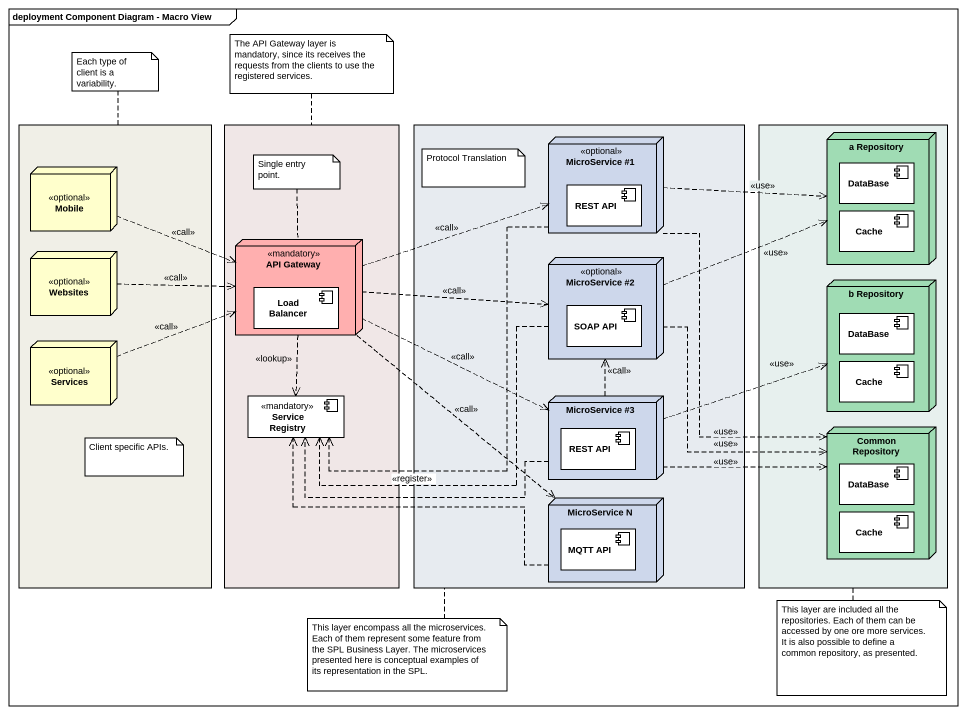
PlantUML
@startuml
mainframe deployment Component Diagram - Macro View
rectangle " " as rectangle1 #F0EFE7 {
  node Mobile <<optional>> #FFFFCC
  node Websites <<optional>> #FFFFCC
  node Services <<optional>> #FFFFCC
}
rectangle " " as rectangle2 #F0E7E7 {
  node "API Gateway" as API_Gateway <<mandatory>> #FFAFAF {
    component "Load Balancer" as Load_Balancer
  }
  component "Service Registry" as Service_Registry <<mandatory>>
}
rectangle " " as rectangle3 #E7EBF0 {
  node "MicroService #1" as MicroService_1 <<optional>> #CDD7EB {
    component "REST API" as REST_API
  }
  node "MicroService #2" as MicroService_2 <<optional>> #CDD7EB {
    component "SOAP API" as SOAP_API
  }
  node "MicroService #3" as MicroService_3 #CDD7EB {
    component "REST API" as REST_API_2
  }
  node "MicroService N" as MicroService_N #CDD7EB {
    component "MQTT API" as MQTT_API
  }
}
rectangle " " as rectangle4 #E7F0EE {
  node "a Repository" as a_Repository #A0DCB4 {
    component "DataBase" as DataBase_
    component Cache
  }
  node "b Repository" as b_Repository #A0DCB4 {
    component "DataBase" as DataBase__2
    component "Cache" as Cache_2
  }
  node "Common Repository" as Common_Repository #A0DCB4 {
    component "DataBase" as DataBase__3
    component "Cache" as Cache_3
  }
}
Mobile .right.> API_Gateway : <<call>>
MicroService_1 .right.> a_Repository : <<use>>
MicroService_1 ..> Service_Registry : <<register>>
MicroService_1 ..> Common_Repository : <<use>>
API_Gateway .right.> MicroService_1 : <<call>>
API_Gateway .right.> MicroService_2 : <<call>>
API_Gateway ..> Service_Registry : <<lookup>>
API_Gateway .right.> MicroService_3 : <<call>>
API_Gateway ..> MicroService_N : <<call>>
Websites .right.> API_Gateway : <<call>>
MicroService_2 .right.> a_Repository : <<use>>
MicroService_2 .left.> Service_Registry
MicroService_2 ..> Common_Repository : <<use>>
Services .right.> API_Gateway : <<call>>
MicroService_3 .up.> MicroService_2 : <<call>>
MicroService_3 .right.> b_Repository : <<use>>
MicroService_3 .left.> Service_Registry
MicroService_3 .right.> Common_Repository : <<use>>
MicroService_N .left.> Service_Registry
note top of rectangle1 : Each type of client is a variability.
note top of rectangle2 : The API Gateway layer is mandatory, since its receives the requests from the clients to use the registered services.
note top of API_Gateway : Single entry point.
note as N4
  Protocol Translation
end note
note as N5
  Client specific APIs.
end note
note bottom of rectangle3 : This layer encompass all the microservices. Each of them represent some feature from the SPL Business Layer. The microservices presented here is conceptual examples of its representation in the SPL.
note bottom of rectangle4 : This layer are included all the repositories. Each of them can be accessed by one ore more services. It is also possible to define a common repository, as presented.
@enduml
